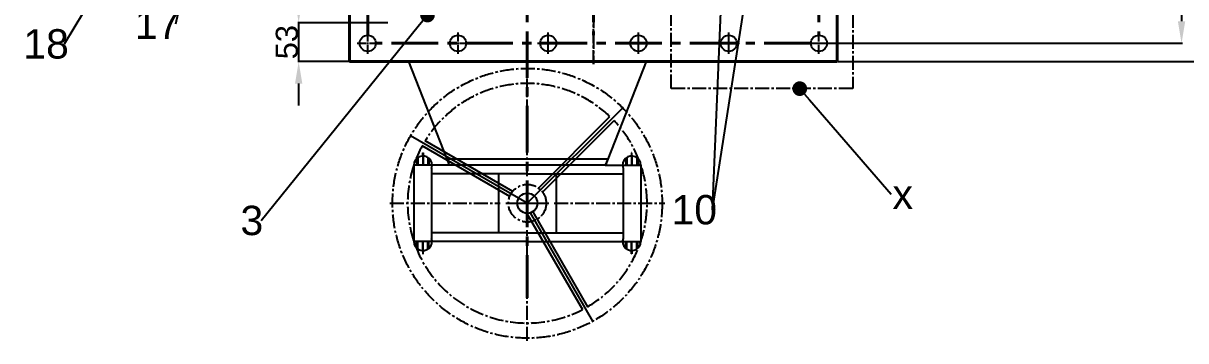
# Model space of a CAD drawing. Header units: millimetres. Extents: x 26210 to 45551, y 4625 to 8601.
# Drawn here: x 28313 to 29897, y 6796 to 7228 of the extents above; entities that cross this region are included whole.
import ezdxf
from ezdxf import colors
from ezdxf.entities.mleader import LeaderData, LeaderLine
from ezdxf.math import Vec2, Vec3

# ---------------------------------------------------------------- set-up
doc = ezdxf.new("R2010")
doc.units = ezdxf.units.MM
doc.linetypes.add('CENTER2', pattern=[28.575, 19.05, -3.175, 3.175, -3.175])
doc.linetypes.add('CENTERX2', pattern=[101.6, 63.5, -12.7, 12.7, -12.7])
doc.styles.get("Standard").update_dxf_attribs({"font": 'arial.ttf'})
doc.dimstyles.new('ISO-25', dxfattribs={"dimtxt": 2.5, "dimasz": 2.5, "dimexe": 1.25, "dimexo": 0.625, "dimtad": 1, "dimdsep": 46, "dimtxsty": 'Standard', "dimcen": 2.5, "dimadec": 0, "dimazin": 0, "dimtfac": 1, "dimtmove": 0, "dimatfit": 3, "dimfxl": 1, "dimarcsym": 0})

# ---------------------------------------------------------------- blocks, each defined once
blk = doc.blocks.new('*U124')
at = {"color": 0, "linetype": 'CENTER2', "lineweight": -3, "transparency": 16777216}
blk.add_line((0, 448.5), (0, -448.5), dxfattribs=at)
blk = doc.blocks.new('*U115')
at = {"color": 0, "linetype": 'CENTER2', "lineweight": -3, "transparency": 16777216}
for p, q in [((-14.5, 0), (-2.2, 0)), ((0, 2.2), (0, 14.5)), ((2.2, 0), (14.5, 0)), ((0, -14.5), (0, -2.2))]:
    blk.add_line(p, q, dxfattribs=at)
at = {"color": 0, "linetype": 'Continuous', "lineweight": -3, "transparency": 16777216}
for p, q in [((-1.1, 0), (1.1, 0)), ((0, -1.1), (0, 1.1))]:
    blk.add_line(p, q, dxfattribs=at)
blk = doc.blocks.new('*U117')
at = {"color": 0, "linetype": 'CENTER2', "lineweight": -3, "transparency": 16777216}
for p, q in [((-14.5, 0), (-2.2, 0)), ((0, 2.2), (0, 14.5)), ((2.2, 0), (14.5, 0)), ((0, -14.5), (0, -2.2))]:
    blk.add_line(p, q, dxfattribs=at)
at = {"color": 0, "linetype": 'Continuous', "lineweight": -3, "transparency": 16777216}
for p, q in [((-1.1, 0), (1.1, 0)), ((0, -1.1), (0, 1.1))]:
    blk.add_line(p, q, dxfattribs=at)
blk = doc.blocks.new('*U135')
at = {"color": 0, "linetype": 'CENTER2', "lineweight": -3, "transparency": 16777216}
for p, q in [((-14.5, 0), (-2.2, 0)), ((0, 2.2), (0, 14.5)), ((2.2, 0), (14.5, 0)), ((0, -14.5), (0, -2.2))]:
    blk.add_line(p, q, dxfattribs=at)
at = {"color": 0, "linetype": 'Continuous', "lineweight": -3, "transparency": 16777216}
for p, q in [((-1.1, 0), (1.1, 0)), ((0, -1.1), (0, 1.1))]:
    blk.add_line(p, q, dxfattribs=at)
blk = doc.blocks.new('*U136')
at = {"color": 0, "linetype": 'CENTER2', "lineweight": -3, "transparency": 16777216}
for p, q in [((-14.5, 0), (-2.2, 0)), ((0, 2.2), (0, 14.5)), ((2.2, 0), (14.5, 0)), ((0, -14.5), (0, -2.2))]:
    blk.add_line(p, q, dxfattribs=at)
at = {"color": 0, "linetype": 'Continuous', "lineweight": -3, "transparency": 16777216}
for p, q in [((-1.1, 0), (1.1, 0)), ((0, -1.1), (0, 1.1))]:
    blk.add_line(p, q, dxfattribs=at)
blk = doc.blocks.new('*U137')
at = {"color": 0, "linetype": 'CENTER2', "lineweight": -3, "transparency": 16777216}
for p, q in [((-14.5, 0), (-2.2, 0)), ((0, 2.2), (0, 14.5)), ((2.2, 0), (14.5, 0)), ((0, -14.5), (0, -2.2))]:
    blk.add_line(p, q, dxfattribs=at)
at = {"color": 0, "linetype": 'Continuous', "lineweight": -3, "transparency": 16777216}
for p, q in [((-1.1, 0), (1.1, 0)), ((0, -1.1), (0, 1.1))]:
    blk.add_line(p, q, dxfattribs=at)
blk = doc.blocks.new('*U138')
at = {"color": 0, "linetype": 'CENTER2', "lineweight": -3, "transparency": 16777216}
for p, q in [((-14.5, 0), (-2.2, 0)), ((0, 2.2), (0, 14.5)), ((2.2, 0), (14.5, 0)), ((0, -14.5), (0, -2.2))]:
    blk.add_line(p, q, dxfattribs=at)
at = {"color": 0, "linetype": 'Continuous', "lineweight": -3, "transparency": 16777216}
for p, q in [((-1.1, 0), (1.1, 0)), ((0, -1.1), (0, 1.1))]:
    blk.add_line(p, q, dxfattribs=at)
blk = doc.blocks.new('*D139')
at = {"color": 0, "lineweight": -2, "transparency": 16777216}
for p, q in [((29422.8, 8066), (30011.2, 8066)), ((30009.9, 8036), (30009.9, 7206)), ((29422.8, 7176), (30011.2, 7176))]:
    blk.add_line(p, q, dxfattribs=at)
at = {"color": 0, "lineweight": -3, "transparency": 16777216}
for points in [[(30004.9, 8036), (30014.9, 8036), (30009.9, 8066)], [(30004.9, 7206), (30014.9, 7206), (30009.9, 7176)]]:
    blk.add_solid(points, dxfattribs=at)
at = {"layer": 'Defpoints', "color": 0, "lineweight": -3, "transparency": 16777216}
for p in [(29422.2, 8066), (29422.2, 7176), (30009.9, 7176)]:
    blk.add_point(p, dxfattribs=at)
at = {"color": 0, "transparency": 16777216, "insert": (29994, 7621), "char_height": 30, "attachment_point": 5, "rotation": 90}
blk.add_mtext('890', dxfattribs=at)
blk = doc.blocks.new('*D140')
at = {"color": 0, "lineweight": -2, "transparency": 16777216}
for p, q in [((29397.8, 8041), (29892.6, 8041)), ((29891.4, 8011), (29891.4, 7231)), ((29397.8, 7201), (29892.6, 7201))]:
    blk.add_line(p, q, dxfattribs=at)
at = {"color": 0, "lineweight": -3, "transparency": 16777216}
for points in [[(29886.4, 8011), (29896.4, 8011), (29891.4, 8041)], [(29886.4, 7231), (29896.4, 7231), (29891.4, 7201)]]:
    blk.add_solid(points, dxfattribs=at)
at = {"layer": 'Defpoints', "color": 0, "lineweight": -3, "transparency": 16777216}
for p in [(29397.2, 8041), (29397.2, 7201), (29891.4, 7201)]:
    blk.add_point(p, dxfattribs=at)
at = {"color": 0, "transparency": 16777216, "insert": (29875.4, 7621), "char_height": 30, "attachment_point": 5, "rotation": 90}
blk.add_mtext('840', dxfattribs=at)
blk = doc.blocks.new('*D143')
at = {"color": 0, "lineweight": -2, "transparency": 16777216}
for p, q in [((28688, 7259), (28688, 7289)), ((28809.6, 7229), (28686.7, 7229)), ((28688, 7229), (28688, 7176)), ((28809.6, 7176), (28686.7, 7176)), ((28688, 7146), (28688, 7116))]:
    blk.add_line(p, q, dxfattribs=at)
at = {"color": 0, "lineweight": -3, "transparency": 16777216}
for points in [[(28683, 7259), (28693, 7259), (28688, 7229)], [(28683, 7146), (28693, 7146), (28688, 7176)]]:
    blk.add_solid(points, dxfattribs=at)
at = {"layer": 'Defpoints', "color": 0, "lineweight": -3, "transparency": 16777216}
for p in [(28810.2, 7229), (28688, 7176), (28810.2, 7176)]:
    blk.add_point(p, dxfattribs=at)
at = {"color": 0, "transparency": 16777216, "insert": (28672, 7202.5), "char_height": 30, "attachment_point": 5, "rotation": 90}
blk.add_mtext('53', dxfattribs=at)
blk = doc.blocks.new('*U146')
at = {"color": 0, "linetype": 'CENTER2', "lineweight": -3, "transparency": 16777216}
blk.add_line((0, -448.5), (0, 448.5), dxfattribs=at)
blk = doc.blocks.new('*U157')
at = {"color": 0, "linetype": 'CENTER2', "lineweight": -3, "transparency": 16777216}
for p, q in [((0, 5.1), (0, 29.2)), ((-29.2, 0), (-5.1, 0)), ((5.1, 0), (29.2, 0)), ((0, -29.2), (0, -5.1))]:
    blk.add_line(p, q, dxfattribs=at)
at = {"color": 0, "linetype": 'Continuous', "lineweight": -3, "transparency": 16777216}
for p, q in [((-2.6, 0), (2.6, 0)), ((0, -2.6), (0, 2.6))]:
    blk.add_line(p, q, dxfattribs=at)
blk = doc.blocks.new('*U158')
at = {"color": 0, "linetype": 'CENTER2', "lineweight": -3, "transparency": 16777216}
for p, q in [((0, 36.8), (0, 187.3)), ((-187.3, 0), (-36.8, 0)), ((36.8, 0), (187.3, 0)), ((0, -187.3), (0, -36.8))]:
    blk.add_line(p, q, dxfattribs=at)
at = {"color": 0, "linetype": 'Continuous', "lineweight": -3, "transparency": 16777216}
for p, q in [((0, -18.4), (0, 18.4)), ((-18.4, 0), (18.4, 0))]:
    blk.add_line(p, q, dxfattribs=at)
blk = doc.blocks.new('_Dot')
at = {"color": 0, "linetype": 'ByBlock', "lineweight": -2}
blk.add_line((-0.5, 0), (-1, 0), dxfattribs=at)
at = {"color": 0, "linetype": 'ByBlock', "lineweight": -3, "const_width": 0.5}
blk.add_lwpolyline([(-0.25, 0, 1), (0.25, 0, 1)], format="xyb", close=True, dxfattribs=at)

msp = doc.modelspace()

# ---------------------------------------------------------------- linework, layer by layer
at = {"lineweight": 40}
for p, q in [((28757.186, 7175.954), (28757.186, 8065.954)), ((29422.186, 8065.954), (29422.186, 7175.954)), ((29422.186, 7175.954), (28757.186, 7175.954))]:
    msp.add_line(p, q, dxfattribs=at)
at = {"linetype": 'CENTERX2', "lineweight": 40}
for p, q in [((28782.186, 7211.954), (28782.186, 8029.954)), ((28999.686, 8029.954), (28999.686, 6854.022)), ((29089.686, 8029.954), (29089.686, 7211.954)), ((29397.186, 8029.954), (29397.186, 7211.954)), ((29386.186, 7200.954), (28793.186, 7200.954)), ((29386.186, 7200.954), (28793.186, 7200.954))]:
    msp.add_line(p, q, dxfattribs=at)
at = {"linetype": 'Continuous', "lineweight": -3}
for p, q in [((28837.736, 7175.954), (28890.136, 7042.954)), ((29161.636, 7175.954), (29109.236, 7042.954)), ((28999.686, 6983), (29129.63, 7112.944)), ((29014.803, 7003.774), (29112.225, 7101.196)), ((29020.46, 6998.117), (29117.882, 7095.539)), ((28999.686, 6983), (28840.537, 7074.884)), ((28979.707, 6999.154), (28860.39, 7068.041)), ((28975.707, 6992.225), (28856.39, 7061.113)), ((29109.236, 7042.954), (28890.136, 7042.954)), ((28890.136, 7042.954), (28893.288, 7034.954)), ((29109.236, 7042.954), (29105.917, 7034.954)), ((29109.236, 7042.954), (29106.084, 7034.954)), ((29105.917, 7034.954), (28893.288, 7034.954)), ((28999.686, 7023.122), (28960.296, 7023.122)), ((28960.296, 7023.122), (28960.296, 6942.878)), ((28999.686, 7023.122), (29039.076, 7023.122)), ((29039.076, 7023.122), (29039.076, 6942.878)), ((28999.178, 6969.283), (29074.885, 6838.154)), ((29003.491, 6969.812), (29088.491, 6822.587)), ((29007.147, 6971.479), (29081.894, 6842.014)), ((28999.686, 6942.878), (28960.296, 6942.878)), ((28999.686, 6942.878), (29039.076, 6942.878)), ((28999.686, 6931.048), (28844.972, 6931.048)), ((28999.686, 6931.048), (29154.399, 6931.048))]:
    msp.add_line(p, q, dxfattribs=at)
at = {"color": 0, "linetype": 'Continuous', "lineweight": -3}
for p, q in [((28857.407, 7047.388), (28857.407, 7051.827)), ((28857.407, 7051.827), (28857.914, 7051.827)), ((28857.914, 7051.827), (28857.914, 7047.378)), ((29141.964, 7051.827), (29141.457, 7051.827)), ((29141.457, 7051.827), (29141.457, 7047.378)), ((29141.964, 7047.388), (29141.964, 7051.827)), ((28848.987, 7044.103), (28848.987, 7034.954)), ((28850.425, 7045.243), (28850.425, 7034.954)), ((28850.425, 7045.243), (28850.425, 7034.954)), ((28857.407, 7047.388), (28857.407, 7034.954)), ((28857.914, 7047.378), (28857.914, 7034.954)), ((28864.202, 7045.367), (28864.202, 7034.954)), ((28865.431, 7044.453), (28865.431, 7034.954)), ((29133.941, 7044.453), (29133.941, 7034.954)), ((29135.17, 7045.367), (29135.17, 7034.954)), ((29141.457, 7047.378), (29141.457, 7034.954)), ((29141.964, 7047.388), (29141.964, 7034.954)), ((29148.946, 7045.243), (29148.946, 7034.954)), ((29148.946, 7045.243), (29148.946, 7034.954)), ((29150.385, 7044.103), (29150.385, 7034.954)), ((28893.288, 7034.954), (28844.972, 7034.954)), ((28844.972, 7034.954), (28844.972, 6931.048)), ((28869.13, 7030.808), (28869.13, 6935.192)), ((28960.296, 7023.122), (28869.13, 7023.122)), ((29039.076, 7023.122), (29130.241, 7023.122)), ((29105.917, 7034.954), (29154.399, 7034.954)), ((29106.084, 7034.954), (29154.399, 7034.954)), ((29130.241, 7030.808), (29130.241, 6935.192)), ((29154.399, 7034.954), (29154.399, 6931.048)), ((28960.296, 6942.878), (28869.13, 6942.878)), ((29039.076, 6942.878), (29130.241, 6942.878)), ((28848.983, 6921.898), (28848.983, 6931.048)), ((28850.422, 6920.758), (28850.422, 6931.048)), ((28850.422, 6920.758), (28850.422, 6931.048)), ((28857.403, 6918.613), (28857.404, 6931.047)), ((28857.91, 6918.623), (28857.911, 6931.047)), ((28864.198, 6920.633), (28864.199, 6931.047)), ((28865.427, 6921.547), (28865.427, 6931.047)), ((29133.945, 6921.547), (29133.944, 6931.047)), ((29135.173, 6920.633), (29135.173, 6931.047)), ((29141.461, 6918.623), (29141.46, 6931.047)), ((29141.968, 6918.613), (29141.968, 6931.047)), ((29148.95, 6920.758), (29148.949, 6931.048)), ((29148.95, 6920.758), (29148.949, 6931.048)), ((29150.389, 6921.898), (29150.388, 6931.048)), ((28857.407, 6918.612), (28857.407, 6914.173)), ((28857.407, 6914.173), (28857.918, 6914.173)), ((28857.918, 6914.173), (28857.918, 6918.623)), ((29141.453, 6914.173), (29141.453, 6918.623)), ((29141.964, 6914.173), (29141.453, 6914.173)), ((29141.964, 6918.612), (29141.964, 6914.173))]:
    msp.add_line(p, q, dxfattribs=at)
at = {"color": 1, "linetype": 'CENTER2', "lineweight": -3}
msp.add_lwpolyline([(29195.61, 7355.433), (29443.434, 7355.433), (29443.434, 7139.151), (29195.61, 7139.151)], close=True, dxfattribs=at)
at = {"color": 3, "lineweight": -3}
for centre in [(28782.186, 7200.954), (28782.186, 7200.954), (28905.186, 7200.954), (29028.186, 7200.954), (29151.186, 7200.954), (29274.186, 7200.954), (29397.186, 7200.954), (29397.186, 7200.954), (29397.186, 7200.954)]:
    msp.add_circle(centre, 11, dxfattribs=at)
at = {"color": 3, "linetype": 'CENTER2', "lineweight": -3}
for radius in [183.769, 25.692]:
    msp.add_circle((28999.686, 6983), radius, dxfattribs=at)
at = {"color": 3, "linetype": 'Continuous', "lineweight": -3}
msp.add_circle((28999.686, 6983), 13.726, dxfattribs=at)
at = {"linetype": 'CENTER2', "lineweight": -3}
for start, end in [(46.404419, 148.595581), (300.246345, 43.595581), (151.404419, 297.436932)]:
    msp.add_arc((28999.686, 6983), 163.203, start, end, dxfattribs=at)
at = {"color": 0, "linetype": 'Continuous', "lineweight": -3}
for centre, start, end in [((28857.407, 7034.954), 340.524307, 180), ((29141.964, 7034.954), 0, 199.475693), ((28857.407, 6931.046), 180, 19.475693), ((29141.964, 6931.046), 160.524307, 0)]:
    msp.add_arc(centre, 12.435, start, end, dxfattribs=at)

# ---------------------------------------------------------------- block references
at = {"color": 2, "linetype": 'CENTER2', "lineweight": -3}
for name, p in [('*U124', (29089.686, 7620.954)), ('*U146', (29089.686, 7620.954)), ('*U115', (28782.186, 7200.954)), ('*U135', (28905.186, 7200.954)), ('*U136', (29028.186, 7200.954)), ('*U137', (29151.186, 7200.954)), ('*U138', (29274.186, 7200.954)), ('*U117', (29397.186, 7200.954)), ('*U158', (28999.686, 6983)), ('*U157', (28999.686, 6983))]:
    msp.add_blockref(name, p, dxfattribs=at)

# ---------------------------------------------------------------- dimensions: what is measured, and where the dimension line sits
at = {"color": 4}
for base, p1, p2, picture, middle in [((30009.908, 7175.954), (29422.186, 8065.954), (29422.186, 7175.954), '*D139', (30009.908, 7620.954)), ((29891.367, 7200.954), (29397.186, 8040.954), (29397.186, 7200.954), '*D140', (29891.367, 7620.954))]:
    dim = msp.add_linear_dim(base=base, p1=p1, p2=p2, angle=90, dimstyle='ISO-25', override={"dimtxt": 30, "dimasz": 30}, dxfattribs=at)
    dim.commit()
    dim.dimension.update_dxf_attribs({"geometry": picture, "text_midpoint": middle, "dimtype": 160})
dim = msp.add_linear_dim(base=(28687.982, 7175.954), p1=(28810.186, 7228.954), p2=(28810.186, 7175.954), angle=90, dimstyle='ISO-25', override={"dimtxt": 30, "dimasz": 30}, dxfattribs=at)
dim.commit()
dim.dimension.update_dxf_attribs({"geometry": '*D143', "text_midpoint": (28672.03, 7202.454)})

# ---------------------------------------------------------------- leaders
at = {"color": 6, "linetype": 'Continuous', "lineweight": -3}
ml = msp.add_multileader_mtext('Standard', dxfattribs=at)
ml.set_content('17', color=1)
ml.set_leader_properties(color=3)
ml.set_arrow_properties(name='DOT')
ml.build(insert=Vec2(0, 0))
ml.multileader.update_dxf_attribs({"has_dogleg": 0, "arrow_head_size": 20})
ctx = ml.context
ctx.base_point, ctx.char_height, ctx.arrow_head_size, ctx.plane_origin = Vec3(28462.545, 7226.934), 40, 20, Vec3(28565.511, 7429.902)
notes = []
notes.append((ctx, [(0, (1, 1, 0), (28528.079, 7226.934), (-1, 0), 8, [(0, [(28565.511, 7429.902)], 0, [])])]))
ctx.mtext.insert, ctx.mtext.flow_direction = Vec3(28464.545, 7246.934), 5
ml = msp.add_multileader_mtext('Standard', dxfattribs=at)
ml.set_content('18', color=1)
ml.set_leader_properties(color=3)
ml.set_arrow_properties(name='DOT')
ml.build(insert=Vec2(0, 0))
ml.multileader.update_dxf_attribs({"has_dogleg": 0, "arrow_head_size": 20})
ctx = ml.context
ctx.base_point, ctx.char_height, ctx.arrow_head_size, ctx.plane_origin = Vec3(28310.616, 7199.798), 40, 20, Vec3(28463.387, 7357.209)
notes.append((ctx, [(0, (1, 1, 0), (28376.231, 7199.798), (-1, 0), 8, [(0, [(28463.387, 7357.209)], 0, [])])]))
ctx.mtext.insert, ctx.mtext.flow_direction = Vec3(28312.616, 7220.139), 5
ml = msp.add_multileader_mtext('Standard', dxfattribs=at)
ml.set_content('', color=1)
ml.set_leader_properties(color=3)
ml.set_arrow_properties(name='DOT')
ml.build(insert=Vec2(0, 0))
ml.multileader.update_dxf_attribs({"has_dogleg": 0, "arrow_head_size": 20})
ctx = ml.context
ctx.base_point, ctx.char_height, ctx.arrow_head_size, ctx.plane_origin = Vec3(29247.603, 6973.901), 40, 20, Vec3(29306.566, 7327.422)
notes.append((ctx, [(0, (1, 1, 0), (29259.603, 6973.901), (-1, 0), 8, [(0, [(29306.566, 7327.422)], 0, [])])]))
ctx.mtext.insert, ctx.mtext.flow_direction = Vec3(29249.603, 6993.901), 5
ml = msp.add_multileader_mtext('Standard', dxfattribs=at)
ml.set_content('10', color=1)
ml.set_leader_properties(color=3)
ml.set_arrow_properties(name='DOT')
ml.build(insert=Vec2(0, 0))
ml.multileader.update_dxf_attribs({"has_dogleg": 0, "arrow_head_size": 20})
ctx = ml.context
ctx.base_point, ctx.char_height, ctx.arrow_head_size, ctx.plane_origin = Vec3(29194.206, 6973.901), 40, 20, Vec3(29265.316, 7298.791)
notes.append((ctx, [(0, (1, 1, 0), (29259.603, 6973.901), (-1, 0), 8, [(0, [(29265.316, 7298.791)], 0, [])])]))
ctx.mtext.insert, ctx.mtext.flow_direction = Vec3(29196.206, 6994.242), 5
ml = msp.add_multileader_mtext('Standard', dxfattribs=at)
ml.set_content('3', color=1)
ml.set_leader_properties(color=3)
ml.set_arrow_properties(name='DOT')
ml.build(insert=Vec2(0, 0))
ml.multileader.update_dxf_attribs({"has_dogleg": 0, "arrow_head_size": 20})
ctx = ml.context
ctx.base_point, ctx.char_height, ctx.arrow_head_size, ctx.plane_origin = Vec3(28606.64, 6959.246), 40, 20, Vec3(28867.393, 7245.954)
notes.append((ctx, [(0, (1, 1, 0), (28644.834, 6959.246), (-1, 0), 8, [(0, [(28863.601, 7239.385)], 0, [])])]))
ctx.mtext.insert, ctx.mtext.flow_direction = Vec3(28608.64, 6979.601), 5
ml = msp.add_multileader_mtext('Standard', dxfattribs=at)
ml.set_content('x', color=6)
ml.set_leader_properties(color=3)
ml.set_arrow_properties(name='DOT')
ml.build(insert=Vec2(0, 0))
ml.multileader.update_dxf_attribs({"has_dogleg": 0, "arrow_head_size": 20})
ctx = ml.context
ctx.base_point, ctx.char_height, ctx.arrow_head_size, ctx.plane_origin = Vec3(29495.403, 6995.403), 40, 20, Vec3(29371.009, 7139.151)
notes.append((ctx, [(0, (1, 1, 0), (29487.403, 6995.403), (1, 0), 8, [(0, [(29371.009, 7139.151)], 0, [])])]))
ctx.mtext.insert, ctx.mtext.flow_direction = Vec3(29497.403, 7015.403), 5
for ctx, leaders in notes:
    for number, flags, end, landing, length, lines in leaders:
        leader = LeaderData()
        leader.index, (leader.has_last_leader_line, leader.has_dogleg_vector, leader.attachment_direction) = number, flags
        leader.last_leader_point, leader.dogleg_vector, leader.dogleg_length = Vec3(end), Vec3(landing), length
        for number, points, colour, breaks in lines:
            line = LeaderLine()
            line.index, line.vertices, line.color, line.breaks = number, Vec3.list(points), colors.encode_raw_color(colour), breaks
            leader.lines.append(line)
        ctx.leaders.append(leader)

doc.saveas('drawing.dxf')
